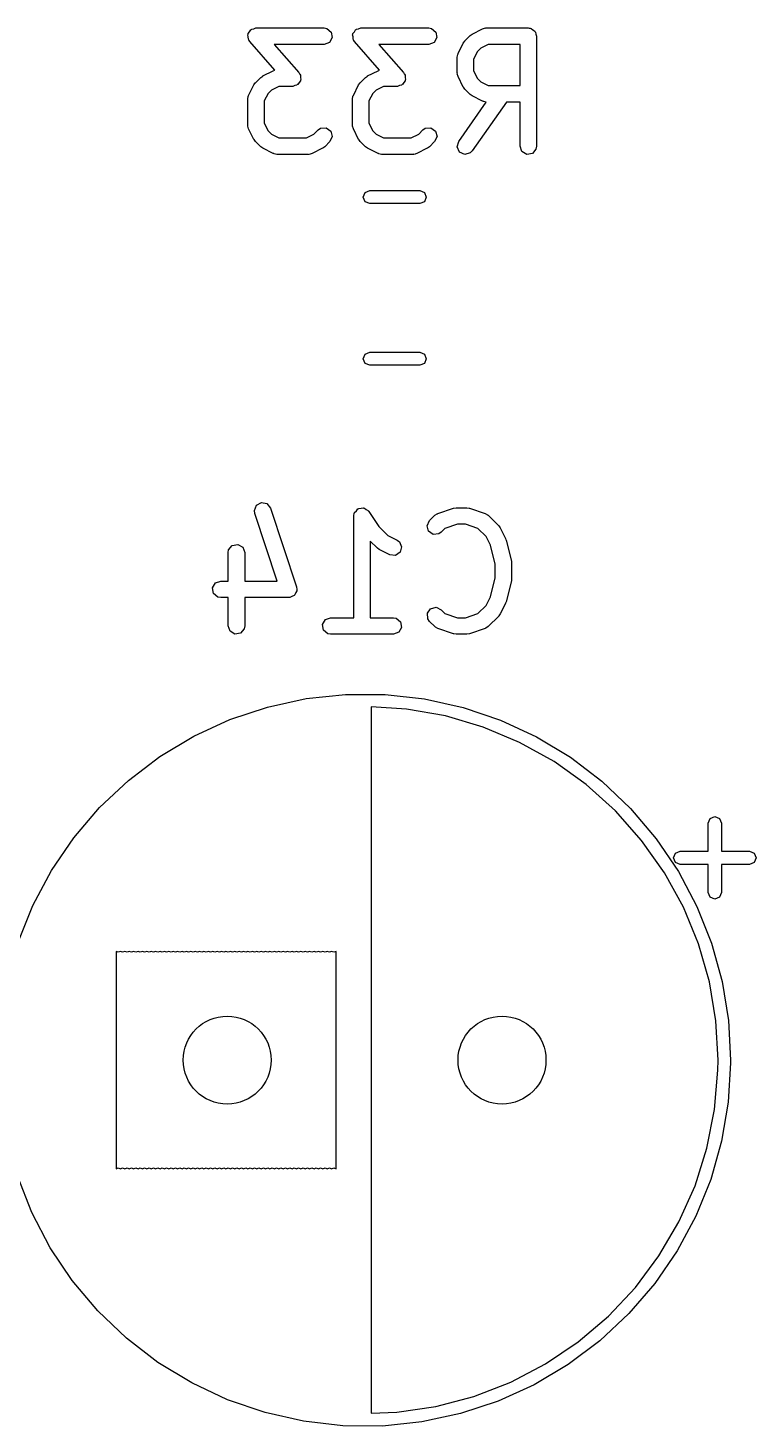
# Model space of a CAD drawing. Extents: x 62 to 228, y -146 to -46.
# Drawn here: x 199.42 to 206.04, y -125.4 to -112.69 of the extents above; entities that cross this region are included whole.
import ezdxf

# ---------------------------------------------------------------- set-up
doc = ezdxf.new("R2010")
doc.units = 0
doc.layers.add('BLACK', color=7, linetype='CONTINUOUS')

msp = doc.modelspace()

# ---------------------------------------------------------------- linework, layer by layer
at = {"layer": 'BLACK', "linetype": 'CONTINUOUS'}
for p, q in [((201.422, -112.748), (201.425, -112.743)), ((201.425, -112.737), (201.437, -112.721)), ((201.425, -112.743), (201.425, -112.737)), ((201.437, -112.721), (201.447, -112.703)), ((201.447, -112.703), (201.453, -112.701)), ((201.453, -112.701), (201.457, -112.697)), ((201.457, -112.697), (201.476, -112.693)), ((201.476, -112.693), (201.495, -112.686)), ((201.495, -112.686), (202.115, -112.686)), ((202.115, -112.686), (202.14, -112.69)), ((202.14, -112.69), (202.179, -112.723)), ((202.179, -112.723), (202.188, -112.774)), ((202.374, -112.748), (202.377, -112.743)), ((202.377, -112.737), (202.39, -112.721)), ((202.377, -112.743), (202.377, -112.737)), ((202.39, -112.721), (202.4, -112.703)), ((202.4, -112.703), (202.405, -112.701)), ((202.405, -112.701), (202.409, -112.697)), ((202.409, -112.697), (202.429, -112.693)), ((202.429, -112.693), (202.448, -112.686)), ((202.448, -112.686), (203.067, -112.686)), ((203.067, -112.686), (203.093, -112.69)), ((203.093, -112.69), (203.132, -112.723)), ((203.132, -112.723), (203.141, -112.774)), ((203.442, -112.755), (203.461, -112.743)), ((203.461, -112.743), (203.462, -112.741)), ((203.462, -112.741), (203.557, -112.694)), ((203.557, -112.694), (203.582, -112.686)), ((203.582, -112.686), (203.587, -112.687)), ((203.587, -112.687), (203.591, -112.686)), ((203.591, -112.686), (203.972, -112.686)), ((203.972, -112.686), (203.981, -112.688)), ((203.981, -112.688), (203.985, -112.687)), ((203.985, -112.687), (203.988, -112.689)), ((203.988, -112.689), (203.997, -112.69)), ((203.997, -112.69), (204.012, -112.703)), ((204.012, -112.703), (204.029, -112.713)), ((204.029, -112.713), (204.031, -112.719)), ((204.031, -112.719), (204.037, -112.723)), ((204.037, -112.723), (204.04, -112.743)), ((204.04, -112.743), (204.047, -112.761)), ((201.425, -112.768), (201.422, -112.748)), ((201.426, -112.788), (201.425, -112.768)), ((201.43, -112.795), (201.426, -112.788)), ((201.431, -112.798), (201.43, -112.795)), ((201.433, -112.801), (201.431, -112.798)), ((201.439, -112.81), (201.433, -112.801)), ((201.667, -113.07), (201.439, -112.81)), ((202.115, -112.836), (201.661, -112.836)), ((201.661, -112.836), (201.885, -113.092)), ((202.163, -112.818), (202.115, -112.836)), ((202.188, -112.774), (202.163, -112.818)), ((202.378, -112.768), (202.374, -112.748)), ((202.378, -112.788), (202.378, -112.768)), ((202.382, -112.795), (202.378, -112.788)), ((202.383, -112.798), (202.382, -112.795)), ((202.386, -112.801), (202.383, -112.798)), ((202.391, -112.81), (202.386, -112.801)), ((202.619, -113.07), (202.391, -112.81)), ((203.067, -112.836), (202.613, -112.836)), ((202.613, -112.836), (202.838, -113.092)), ((203.115, -112.818), (203.067, -112.836)), ((203.141, -112.774), (203.115, -112.818)), ((203.333, -112.918), (203.381, -112.823)), ((203.381, -112.823), (203.394, -112.805)), ((203.394, -112.805), (203.395, -112.803)), ((203.395, -112.803), (203.442, -112.755)), ((203.54, -112.87), (203.51, -112.901)), ((203.608, -112.836), (203.54, -112.87)), ((203.897, -112.836), (203.608, -112.836)), ((203.897, -113.21), (203.897, -112.836)), ((204.047, -112.761), (204.047, -113.761)), ((203.325, -112.951), (203.33, -112.926)), ((203.325, -113.094), (203.325, -112.951)), ((203.33, -112.926), (203.333, -112.922)), ((203.333, -112.922), (203.333, -112.918)), ((203.51, -112.901), (203.475, -112.969)), ((203.475, -112.969), (203.475, -113.077)), ((201.538, -113.136), (201.556, -113.124)), ((201.556, -113.124), (201.557, -113.122)), ((201.557, -113.122), (201.652, -113.075)), ((201.652, -113.075), (201.667, -113.07)), ((201.885, -113.092), (201.891, -113.102)), ((201.891, -113.102), (201.894, -113.104)), ((201.894, -113.104), (201.894, -113.107)), ((201.894, -113.107), (201.899, -113.115)), ((201.899, -113.115), (201.899, -113.135)), ((202.49, -113.136), (202.508, -113.124)), ((202.508, -113.124), (202.51, -113.122)), ((202.51, -113.122), (202.605, -113.075)), ((202.605, -113.075), (202.619, -113.07)), ((202.838, -113.092), (202.843, -113.102)), ((202.843, -113.102), (202.846, -113.104)), ((202.846, -113.104), (202.847, -113.107)), ((202.847, -113.107), (202.851, -113.115)), ((202.851, -113.115), (202.852, -113.135)), ((203.327, -113.098), (203.325, -113.094)), ((203.326, -113.103), (203.327, -113.098)), ((203.333, -113.128), (203.326, -113.103)), ((203.475, -113.077), (203.51, -113.145)), ((201.428, -113.299), (201.476, -113.204)), ((201.476, -113.204), (201.489, -113.186)), ((201.489, -113.186), (201.49, -113.184)), ((201.49, -113.184), (201.538, -113.136)), ((201.635, -113.251), (201.605, -113.281)), ((201.704, -113.217), (201.635, -113.251)), ((201.829, -113.217), (201.704, -113.217)), ((201.848, -113.21), (201.829, -113.217)), ((201.868, -113.206), (201.848, -113.21)), ((201.871, -113.201), (201.868, -113.206)), ((201.877, -113.199), (201.871, -113.201)), ((201.887, -113.182), (201.877, -113.199)), ((201.9, -113.166), (201.887, -113.182)), ((201.899, -113.135), (201.903, -113.155)), ((201.903, -113.155), (201.9, -113.16)), ((201.9, -113.16), (201.9, -113.166)), ((202.381, -113.299), (202.428, -113.204)), ((202.428, -113.204), (202.442, -113.186)), ((202.442, -113.184), (202.49, -113.136)), ((202.442, -113.186), (202.442, -113.184)), ((202.588, -113.251), (202.557, -113.281)), ((202.656, -113.217), (202.588, -113.251)), ((202.781, -113.217), (202.656, -113.217)), ((202.8, -113.21), (202.781, -113.217)), ((202.82, -113.206), (202.8, -113.21)), ((202.824, -113.201), (202.82, -113.206)), ((202.829, -113.199), (202.824, -113.201)), ((202.84, -113.182), (202.829, -113.199)), ((202.852, -113.166), (202.84, -113.182)), ((202.852, -113.135), (202.855, -113.155)), ((202.855, -113.155), (202.852, -113.16)), ((202.852, -113.16), (202.852, -113.166)), ((203.381, -113.223), (203.333, -113.128)), ((203.382, -113.224), (203.381, -113.223)), ((203.395, -113.242), (203.382, -113.224)), ((203.442, -113.29), (203.395, -113.242)), ((203.51, -113.145), (203.54, -113.175)), ((203.54, -113.175), (203.608, -113.21)), ((203.608, -113.21), (203.897, -113.21)), ((201.42, -113.332), (201.425, -113.307)), ((201.42, -113.57), (201.42, -113.332)), ((201.425, -113.307), (201.428, -113.303)), ((201.428, -113.303), (201.428, -113.299)), ((201.605, -113.281), (201.57, -113.35)), ((201.57, -113.35), (201.57, -113.553)), ((202.373, -113.332), (202.377, -113.307)), ((202.373, -113.57), (202.373, -113.332)), ((202.377, -113.307), (202.38, -113.303)), ((202.38, -113.303), (202.381, -113.299)), ((202.557, -113.281), (202.523, -113.35)), ((202.523, -113.35), (202.523, -113.553)), ((203.339, -113.718), (203.59, -113.36)), ((203.444, -113.291), (203.442, -113.29)), ((203.462, -113.304), (203.444, -113.291)), ((203.557, -113.352), (203.462, -113.304)), ((203.773, -113.36), (203.462, -113.804)), ((203.562, -113.352), (203.557, -113.352)), ((203.565, -113.355), (203.562, -113.352)), ((203.59, -113.36), (203.565, -113.355)), ((203.897, -113.36), (203.773, -113.36)), ((203.897, -113.761), (203.897, -113.36)), ((201.422, -113.575), (201.42, -113.57)), ((201.421, -113.579), (201.422, -113.575)), ((201.428, -113.604), (201.421, -113.579)), ((201.476, -113.699), (201.428, -113.604)), ((201.57, -113.553), (201.605, -113.621)), ((201.605, -113.621), (201.635, -113.652)), ((202.022, -113.652), (202.062, -113.613)), ((202.062, -113.613), (202.083, -113.598)), ((202.083, -113.598), (202.134, -113.593)), ((202.134, -113.593), (202.176, -113.623)), ((202.176, -113.623), (202.189, -113.672)), ((202.374, -113.575), (202.373, -113.57)), ((202.373, -113.579), (202.374, -113.575)), ((202.381, -113.604), (202.373, -113.579)), ((202.428, -113.699), (202.381, -113.604)), ((202.523, -113.553), (202.557, -113.621)), ((202.557, -113.621), (202.588, -113.652)), ((202.975, -113.652), (203.014, -113.613)), ((203.014, -113.613), (203.035, -113.598)), ((203.035, -113.598), (203.086, -113.593)), ((203.086, -113.593), (203.128, -113.623)), ((203.128, -113.623), (203.142, -113.672)), ((201.477, -113.7), (201.476, -113.699)), ((201.49, -113.719), (201.477, -113.7)), ((201.538, -113.766), (201.49, -113.719)), ((201.635, -113.652), (201.704, -113.686)), ((201.704, -113.686), (201.954, -113.686)), ((201.954, -113.686), (202.022, -113.652)), ((202.168, -113.719), (202.12, -113.766)), ((202.189, -113.672), (202.168, -113.719)), ((202.43, -113.7), (202.428, -113.699)), ((202.442, -113.719), (202.43, -113.7)), ((202.49, -113.766), (202.442, -113.719)), ((202.588, -113.652), (202.656, -113.686)), ((202.656, -113.686), (202.906, -113.686)), ((202.906, -113.686), (202.975, -113.652)), ((203.12, -113.719), (203.072, -113.766)), ((203.142, -113.672), (203.12, -113.719)), ((203.326, -113.767), (203.339, -113.718)), ((203.914, -113.809), (203.897, -113.761)), ((204.047, -113.761), (204.042, -113.787)), ((201.539, -113.767), (201.538, -113.766)), ((201.557, -113.78), (201.539, -113.767)), ((201.652, -113.828), (201.557, -113.78)), ((201.657, -113.828), (201.652, -113.828)), ((201.66, -113.831), (201.657, -113.828)), ((201.686, -113.836), (201.66, -113.831)), ((201.972, -113.836), (201.686, -113.836)), ((201.976, -113.834), (201.972, -113.836)), ((201.98, -113.835), (201.976, -113.834)), ((202.005, -113.828), (201.98, -113.835)), ((202.1, -113.78), (202.005, -113.828)), ((202.102, -113.779), (202.1, -113.78)), ((202.12, -113.766), (202.102, -113.779)), ((202.492, -113.767), (202.49, -113.766)), ((202.51, -113.78), (202.492, -113.767)), ((202.605, -113.828), (202.51, -113.78)), ((202.609, -113.828), (202.605, -113.828)), ((202.613, -113.831), (202.609, -113.828)), ((202.638, -113.836), (202.613, -113.831)), ((202.924, -113.836), (202.638, -113.836)), ((202.928, -113.834), (202.924, -113.836)), ((202.933, -113.835), (202.928, -113.834)), ((202.958, -113.828), (202.933, -113.835)), ((203.053, -113.78), (202.958, -113.828)), ((203.054, -113.779), (203.053, -113.78)), ((203.072, -113.766), (203.054, -113.779)), ((203.347, -113.814), (203.326, -113.767)), ((203.394, -113.836), (203.347, -113.814)), ((203.443, -113.822), (203.394, -113.836)), ((203.462, -113.804), (203.443, -113.822)), ((203.959, -113.835), (203.914, -113.809)), ((204.009, -113.826), (203.959, -113.835)), ((204.042, -113.787), (204.009, -113.826)), ((202.47, -114.224), (202.488, -114.181)), ((202.488, -114.266), (202.47, -114.224)), ((202.488, -114.181), (202.53, -114.163)), ((202.53, -114.283), (202.488, -114.266)), ((202.53, -114.163), (202.984, -114.163)), ((202.984, -114.163), (203.027, -114.181)), ((203.027, -114.266), (202.984, -114.283)), ((203.027, -114.181), (203.044, -114.224)), ((203.044, -114.224), (203.027, -114.266)), ((202.984, -114.283), (202.53, -114.283)), ((202.47, -115.694), (202.488, -115.651)), ((202.488, -115.651), (202.53, -115.633)), ((202.53, -115.633), (202.984, -115.633)), ((202.984, -115.633), (203.027, -115.651)), ((203.027, -115.651), (203.044, -115.694)), ((202.488, -115.736), (202.47, -115.694)), ((202.53, -115.753), (202.488, -115.736)), ((202.984, -115.753), (202.53, -115.753)), ((203.027, -115.736), (202.984, -115.753)), ((203.044, -115.694), (203.027, -115.736)), ((201.48, -117.073), (201.499, -117.026)), ((201.499, -117.026), (201.544, -117.001)), ((201.544, -117.001), (201.594, -117.011)), ((201.594, -117.011), (201.626, -117.052)), ((201.626, -117.052), (201.864, -117.766)), ((202.408, -117.075), (202.422, -117.058)), ((202.422, -117.058), (202.426, -117.057)), ((202.426, -117.057), (202.429, -117.054)), ((202.429, -117.054), (202.451, -117.053)), ((202.451, -117.053), (202.473, -117.049)), ((202.473, -117.049), (202.476, -117.051)), ((202.476, -117.051), (202.481, -117.051)), ((202.481, -117.051), (202.498, -117.064)), ((202.498, -117.064), (202.517, -117.075)), ((203.15, -117.099), (203.293, -117.052)), ((203.293, -117.052), (203.315, -117.048)), ((203.315, -117.048), (203.317, -117.048)), ((203.317, -117.048), (203.412, -117.048)), ((203.412, -117.048), (203.434, -117.052)), ((203.434, -117.052), (203.436, -117.052)), ((203.436, -117.052), (203.579, -117.099)), ((201.484, -117.099), (201.48, -117.073)), ((201.689, -117.715), (201.484, -117.099)), ((202.385, -117.123), (202.389, -117.097)), ((202.385, -118.048), (202.385, -117.123)), ((202.389, -117.097), (202.392, -117.094)), ((202.392, -117.09), (202.408, -117.075)), ((202.392, -117.094), (202.392, -117.09)), ((202.517, -117.075), (202.519, -117.079)), ((202.519, -117.079), (202.522, -117.081)), ((202.522, -117.081), (202.613, -117.218)), ((203.052, -117.212), (203.073, -117.165)), ((203.073, -117.165), (203.121, -117.117)), ((203.121, -117.117), (203.142, -117.103)), ((203.142, -117.103), (203.147, -117.102)), ((203.147, -117.102), (203.15, -117.099)), ((203.579, -117.099), (203.601, -117.112)), ((203.601, -117.112), (203.604, -117.116)), ((203.604, -117.116), (203.608, -117.117)), ((203.608, -117.117), (203.703, -117.213)), ((202.613, -117.218), (202.694, -117.299)), ((202.694, -117.299), (202.779, -117.342)), ((203.065, -117.261), (203.052, -117.212)), ((203.107, -117.291), (203.065, -117.261)), ((203.158, -117.286), (203.107, -117.291)), ((203.179, -117.271), (203.158, -117.286)), ((203.214, -117.236), (203.179, -117.271)), ((203.329, -117.198), (203.214, -117.236)), ((203.4, -117.198), (203.329, -117.198)), ((203.514, -117.236), (203.4, -117.198)), ((203.588, -117.31), (203.514, -117.236)), ((203.627, -117.387), (203.588, -117.31)), ((203.703, -117.213), (203.716, -117.231)), ((203.716, -117.231), (203.717, -117.232)), ((203.717, -117.232), (203.765, -117.327)), ((201.242, -117.456), (201.246, -117.431)), ((201.246, -117.431), (201.279, -117.391)), ((201.279, -117.391), (201.33, -117.382)), ((201.33, -117.382), (201.374, -117.408)), ((201.374, -117.408), (201.392, -117.456)), ((202.597, -117.414), (202.535, -117.352)), ((202.535, -117.352), (202.535, -118.048)), ((202.599, -117.415), (202.597, -117.414)), ((202.617, -117.428), (202.599, -117.415)), ((202.712, -117.476), (202.617, -117.428)), ((202.779, -117.342), (202.8, -117.357)), ((202.8, -117.357), (202.82, -117.404)), ((202.82, -117.404), (202.806, -117.453)), ((203.67, -117.561), (203.627, -117.387)), ((203.765, -117.327), (203.768, -117.34)), ((203.768, -117.34), (203.77, -117.343)), ((203.77, -117.343), (203.818, -117.533)), ((201.242, -117.715), (201.242, -117.456)), ((201.392, -117.456), (201.392, -117.715)), ((202.763, -117.482), (202.712, -117.476)), ((202.806, -117.453), (202.763, -117.482)), ((203.67, -117.685), (203.67, -117.561)), ((203.818, -117.533), (203.819, -117.548)), ((203.819, -117.548), (203.82, -117.551)), ((203.82, -117.551), (203.82, -117.694)), ((203.627, -117.859), (203.67, -117.685)), ((203.82, -117.694), (203.818, -117.709)), ((201.1, -117.777), (201.126, -117.732)), ((201.109, -117.827), (201.1, -117.777)), ((201.148, -117.86), (201.109, -117.827)), ((201.126, -117.732), (201.174, -117.715)), ((201.174, -117.715), (201.242, -117.715)), ((201.392, -117.715), (201.689, -117.715)), ((201.857, -117.82), (201.849, -117.839)), ((201.867, -117.803), (201.857, -117.82)), ((201.864, -117.766), (201.868, -117.792)), ((201.868, -117.792), (201.866, -117.797)), ((201.866, -117.797), (201.867, -117.803)), ((203.818, -117.712), (203.77, -117.903)), ((203.818, -117.709), (203.818, -117.712)), ((201.174, -117.865), (201.148, -117.86)), ((201.242, -117.865), (201.174, -117.865)), ((201.242, -118.123), (201.242, -117.865)), ((201.793, -117.865), (201.392, -117.865)), ((201.392, -117.865), (201.392, -118.123)), ((201.798, -117.863), (201.793, -117.865)), ((201.804, -117.864), (201.798, -117.863)), ((201.822, -117.854), (201.804, -117.864)), ((201.841, -117.847), (201.822, -117.854)), ((201.844, -117.842), (201.841, -117.847)), ((201.849, -117.839), (201.844, -117.842)), ((203.083, -117.966), (203.133, -117.953)), ((203.133, -117.953), (203.179, -117.975)), ((203.514, -118.01), (203.588, -117.936)), ((203.588, -117.936), (203.627, -117.859)), ((203.765, -117.918), (203.717, -118.014)), ((203.77, -117.903), (203.765, -117.915)), ((203.765, -117.915), (203.765, -117.918)), ((202.1, -118.11), (202.126, -118.065)), ((202.126, -118.065), (202.174, -118.048)), ((202.174, -118.048), (202.385, -118.048)), ((202.535, -118.048), (202.745, -118.048)), ((202.745, -118.048), (202.771, -118.052)), ((202.771, -118.052), (202.81, -118.085)), ((202.81, -118.085), (202.819, -118.136)), ((203.054, -118.008), (203.083, -117.966)), ((203.058, -118.059), (203.054, -118.008)), ((203.073, -118.081), (203.058, -118.059)), ((203.121, -118.128), (203.073, -118.081)), ((203.179, -117.975), (203.214, -118.01)), ((203.214, -118.01), (203.329, -118.048)), ((203.329, -118.048), (203.4, -118.048)), ((203.4, -118.048), (203.514, -118.01)), ((203.703, -118.033), (203.608, -118.128)), ((203.704, -118.032), (203.703, -118.033)), ((203.717, -118.014), (203.704, -118.032)), ((201.259, -118.171), (201.242, -118.123)), ((201.304, -118.197), (201.259, -118.171)), ((201.354, -118.188), (201.304, -118.197)), ((201.387, -118.149), (201.354, -118.188)), ((201.392, -118.123), (201.387, -118.149)), ((202.109, -118.16), (202.1, -118.11)), ((202.148, -118.193), (202.109, -118.16)), ((202.174, -118.198), (202.148, -118.193)), ((202.745, -118.198), (202.174, -118.198)), ((202.794, -118.18), (202.745, -118.198)), ((202.819, -118.136), (202.794, -118.18)), ((203.125, -118.13), (203.121, -118.128)), ((203.127, -118.134), (203.125, -118.13)), ((203.15, -118.146), (203.127, -118.134)), ((203.293, -118.194), (203.15, -118.146)), ((203.295, -118.194), (203.293, -118.194)), ((203.317, -118.198), (203.295, -118.194)), ((203.412, -118.198), (203.317, -118.198)), ((203.414, -118.197), (203.412, -118.198)), ((203.436, -118.194), (203.414, -118.197)), ((203.579, -118.146), (203.436, -118.194)), ((203.582, -118.144), (203.579, -118.146)), ((203.587, -118.143), (203.582, -118.144)), ((203.608, -118.128), (203.587, -118.143)), ((201.599, -118.86), (201.951, -118.783)), ((201.951, -118.783), (202.309, -118.745)), ((202.309, -118.745), (202.669, -118.746)), ((202.669, -118.746), (203.027, -118.785)), ((203.027, -118.785), (203.379, -118.863)), ((200.93, -119.125), (201.258, -118.974)), ((201.258, -118.974), (201.599, -118.86)), ((202.864, -118.878), (202.543, -118.858)), ((202.543, -118.858), (202.543, -125.28)), ((203.218, -118.94), (202.864, -118.878)), ((203.562, -119.042), (203.218, -118.94)), ((203.379, -118.863), (203.72, -118.979)), ((203.893, -119.181), (203.562, -119.042)), ((203.72, -118.979), (204.047, -119.13)), ((200.621, -119.31), (200.93, -119.125)), ((204.206, -119.356), (203.893, -119.181)), ((204.047, -119.13), (204.355, -119.316)), ((200.334, -119.527), (200.621, -119.31)), ((204.498, -119.565), (204.206, -119.356)), ((204.355, -119.316), (204.642, -119.535)), ((200.072, -119.774), (200.334, -119.527)), ((204.765, -119.805), (204.498, -119.565)), ((204.642, -119.535), (204.903, -119.782)), ((199.838, -120.048), (200.072, -119.774)), ((205.003, -120.073), (204.765, -119.805)), ((204.903, -119.782), (205.136, -120.057)), ((205.626, -119.874), (205.669, -119.856)), ((205.669, -119.856), (205.711, -119.874)), ((205.609, -119.916), (205.626, -119.874)), ((205.609, -120.171), (205.609, -119.916)), ((205.711, -119.874), (205.729, -119.916)), ((205.729, -119.916), (205.729, -120.171)), ((199.635, -120.345), (199.838, -120.048)), ((205.21, -120.367), (205.003, -120.073)), ((205.136, -120.057), (205.338, -120.355)), ((205.294, -120.231), (205.311, -120.189)), ((205.311, -120.274), (205.294, -120.231)), ((205.311, -120.189), (205.354, -120.171)), ((205.354, -120.171), (205.609, -120.171)), ((205.729, -120.171), (205.984, -120.171)), ((205.984, -120.171), (206.026, -120.189)), ((206.026, -120.189), (206.044, -120.231)), ((206.044, -120.231), (206.026, -120.274)), ((199.465, -120.663), (199.635, -120.345)), ((205.383, -120.681), (205.21, -120.367)), ((205.354, -120.291), (205.311, -120.274)), ((205.338, -120.355), (205.506, -120.674)), ((205.609, -120.291), (205.354, -120.291)), ((205.609, -120.546), (205.609, -120.291)), ((205.984, -120.291), (205.729, -120.291)), ((205.729, -120.291), (205.729, -120.546)), ((206.026, -120.274), (205.984, -120.291)), ((205.626, -120.589), (205.609, -120.546)), ((205.669, -120.606), (205.626, -120.589)), ((205.711, -120.589), (205.669, -120.606)), ((205.729, -120.546), (205.711, -120.589)), ((199.331, -120.997), (199.465, -120.663)), ((205.52, -121.013), (205.383, -120.681)), ((205.506, -120.674), (205.639, -121.008)), ((205.639, -121.008), (205.736, -121.355)), ((200.242, -121.09), (200.222, -121.082)), ((200.222, -121.082), (200.222, -123.059)), ((200.262, -121.082), (200.242, -121.09)), ((200.282, -121.09), (200.262, -121.082)), ((200.302, -121.082), (200.282, -121.09)), ((200.322, -121.09), (200.302, -121.082)), ((200.342, -121.082), (200.322, -121.09)), ((200.362, -121.09), (200.342, -121.082)), ((200.382, -121.082), (200.362, -121.09)), ((200.402, -121.09), (200.382, -121.082)), ((200.422, -121.082), (200.402, -121.09)), ((200.442, -121.09), (200.422, -121.082)), ((200.462, -121.082), (200.442, -121.09)), ((200.482, -121.09), (200.462, -121.082)), ((200.502, -121.082), (200.482, -121.09)), ((200.522, -121.09), (200.502, -121.082)), ((200.542, -121.082), (200.522, -121.09)), ((200.562, -121.09), (200.542, -121.082)), ((200.582, -121.082), (200.562, -121.09)), ((200.602, -121.09), (200.582, -121.082)), ((200.622, -121.082), (200.602, -121.09)), ((200.642, -121.09), (200.622, -121.082)), ((200.662, -121.082), (200.642, -121.09)), ((200.682, -121.09), (200.662, -121.082)), ((200.702, -121.082), (200.682, -121.09)), ((200.722, -121.09), (200.702, -121.082)), ((200.742, -121.082), (200.722, -121.09)), ((200.762, -121.09), (200.742, -121.082)), ((200.782, -121.082), (200.762, -121.09)), ((200.802, -121.09), (200.782, -121.082)), ((200.822, -121.082), (200.802, -121.09)), ((200.842, -121.09), (200.822, -121.082)), ((200.862, -121.082), (200.842, -121.09)), ((200.882, -121.09), (200.862, -121.082)), ((200.902, -121.082), (200.882, -121.09)), ((200.922, -121.09), (200.902, -121.082)), ((200.942, -121.082), (200.922, -121.09)), ((200.962, -121.09), (200.942, -121.082)), ((200.982, -121.082), (200.962, -121.09)), ((201.002, -121.09), (200.982, -121.082)), ((201.022, -121.082), (201.002, -121.09)), ((201.042, -121.09), (201.022, -121.082)), ((201.062, -121.082), (201.042, -121.09)), ((201.082, -121.09), (201.062, -121.082)), ((201.102, -121.082), (201.082, -121.09)), ((201.122, -121.09), (201.102, -121.082)), ((201.142, -121.082), (201.122, -121.09)), ((201.162, -121.09), (201.142, -121.082)), ((201.182, -121.082), (201.162, -121.09)), ((201.202, -121.09), (201.182, -121.082)), ((201.222, -121.082), (201.202, -121.09)), ((201.242, -121.09), (201.222, -121.082)), ((201.262, -121.082), (201.242, -121.09)), ((201.282, -121.09), (201.262, -121.082)), ((201.302, -121.082), (201.282, -121.09)), ((201.322, -121.09), (201.302, -121.082)), ((201.342, -121.082), (201.322, -121.09)), ((201.362, -121.09), (201.342, -121.082)), ((201.382, -121.082), (201.362, -121.09)), ((201.402, -121.09), (201.382, -121.082)), ((201.422, -121.082), (201.402, -121.09)), ((201.442, -121.09), (201.422, -121.082)), ((201.462, -121.082), (201.442, -121.09)), ((201.482, -121.09), (201.462, -121.082)), ((201.502, -121.082), (201.482, -121.09)), ((201.522, -121.09), (201.502, -121.082)), ((201.542, -121.082), (201.522, -121.09)), ((201.562, -121.09), (201.542, -121.082)), ((201.582, -121.082), (201.562, -121.09)), ((201.602, -121.09), (201.582, -121.082)), ((201.622, -121.082), (201.602, -121.09)), ((201.642, -121.09), (201.622, -121.082)), ((201.662, -121.082), (201.642, -121.09)), ((201.682, -121.09), (201.662, -121.082)), ((201.702, -121.082), (201.682, -121.09)), ((201.722, -121.09), (201.702, -121.082)), ((201.742, -121.082), (201.722, -121.09)), ((201.762, -121.09), (201.742, -121.082)), ((201.783, -121.082), (201.762, -121.09)), ((201.803, -121.09), (201.783, -121.082)), ((201.823, -121.082), (201.803, -121.09)), ((201.843, -121.09), (201.823, -121.082)), ((201.863, -121.082), (201.843, -121.09)), ((201.883, -121.09), (201.863, -121.082)), ((201.903, -121.082), (201.883, -121.09)), ((201.923, -121.09), (201.903, -121.082)), ((201.943, -121.082), (201.923, -121.09)), ((201.963, -121.09), (201.943, -121.082)), ((201.983, -121.082), (201.963, -121.09)), ((202.003, -121.09), (201.983, -121.082)), ((202.023, -121.082), (202.003, -121.09)), ((202.043, -121.09), (202.023, -121.082)), ((202.063, -121.082), (202.043, -121.09)), ((202.083, -121.09), (202.063, -121.082)), ((202.103, -121.082), (202.083, -121.09)), ((202.123, -121.09), (202.103, -121.082)), ((202.143, -121.082), (202.123, -121.09)), ((202.163, -121.09), (202.143, -121.082)), ((202.183, -121.082), (202.163, -121.09)), ((202.203, -121.09), (202.183, -121.082)), ((202.223, -121.082), (202.203, -121.09)), ((202.223, -123.059), (202.223, -121.082)), ((205.619, -121.358), (205.52, -121.013)), ((205.678, -121.712), (205.619, -121.358)), ((205.736, -121.355), (205.794, -121.711)), ((205.698, -122.07), (205.678, -121.712)), ((205.794, -121.711), (205.813, -122.07)), ((205.697, -122.16), (205.698, -122.07)), ((205.813, -122.094), (205.791, -122.453)), ((205.813, -122.07), (205.813, -122.094)), ((205.667, -122.518), (205.697, -122.16)), ((205.597, -122.87), (205.667, -122.518)), ((205.791, -122.453), (205.731, -122.808)), ((205.489, -123.212), (205.597, -122.87)), ((205.731, -122.808), (205.632, -123.155)), ((199.456, -123.457), (199.324, -123.122)), ((200.222, -123.059), (200.242, -123.05)), ((200.242, -123.05), (200.262, -123.059)), ((200.262, -123.059), (200.282, -123.05)), ((200.282, -123.05), (200.302, -123.059)), ((200.302, -123.059), (200.322, -123.05)), ((200.322, -123.05), (200.342, -123.059)), ((200.342, -123.059), (200.362, -123.05)), ((200.362, -123.05), (200.382, -123.059)), ((200.382, -123.059), (200.402, -123.05)), ((200.402, -123.05), (200.422, -123.059)), ((200.422, -123.059), (200.442, -123.05)), ((200.442, -123.05), (200.462, -123.059)), ((200.462, -123.059), (200.482, -123.05)), ((200.482, -123.05), (200.502, -123.059)), ((200.502, -123.059), (200.522, -123.05)), ((200.522, -123.05), (200.542, -123.059)), ((200.542, -123.059), (200.562, -123.05)), ((200.562, -123.05), (200.582, -123.059)), ((200.582, -123.059), (200.602, -123.05)), ((200.602, -123.05), (200.622, -123.059)), ((200.622, -123.059), (200.642, -123.05)), ((200.642, -123.05), (200.662, -123.059)), ((200.662, -123.059), (200.682, -123.05)), ((200.682, -123.05), (200.702, -123.059)), ((200.702, -123.059), (200.722, -123.05)), ((200.722, -123.05), (200.742, -123.059)), ((200.742, -123.059), (200.762, -123.05)), ((200.762, -123.05), (200.782, -123.059)), ((200.782, -123.059), (200.802, -123.05)), ((200.802, -123.05), (200.822, -123.059)), ((200.822, -123.059), (200.842, -123.05)), ((200.842, -123.05), (200.862, -123.059)), ((200.862, -123.059), (200.882, -123.05)), ((200.882, -123.05), (200.902, -123.059)), ((200.902, -123.059), (200.922, -123.05)), ((200.922, -123.05), (200.942, -123.059)), ((200.942, -123.059), (200.962, -123.05)), ((200.962, -123.05), (200.982, -123.059)), ((200.982, -123.059), (201.002, -123.05)), ((201.002, -123.05), (201.022, -123.059)), ((201.022, -123.059), (201.042, -123.05)), ((201.042, -123.05), (201.062, -123.059)), ((201.062, -123.059), (201.082, -123.05)), ((201.082, -123.05), (201.102, -123.059)), ((201.102, -123.059), (201.122, -123.05)), ((201.122, -123.05), (201.142, -123.059)), ((201.142, -123.059), (201.162, -123.05)), ((201.162, -123.05), (201.182, -123.059)), ((201.182, -123.059), (201.202, -123.05)), ((201.202, -123.05), (201.222, -123.059)), ((201.222, -123.059), (201.242, -123.05)), ((201.242, -123.05), (201.262, -123.059)), ((201.262, -123.059), (201.282, -123.05)), ((201.282, -123.05), (201.302, -123.059)), ((201.302, -123.059), (201.322, -123.05)), ((201.322, -123.05), (201.342, -123.059)), ((201.342, -123.059), (201.362, -123.05)), ((201.362, -123.05), (201.382, -123.059)), ((201.382, -123.059), (201.402, -123.05)), ((201.402, -123.05), (201.422, -123.059)), ((201.422, -123.059), (201.442, -123.05)), ((201.442, -123.05), (201.462, -123.059)), ((201.462, -123.059), (201.482, -123.05)), ((201.482, -123.05), (201.502, -123.059)), ((201.502, -123.059), (201.522, -123.05)), ((201.522, -123.05), (201.542, -123.059)), ((201.542, -123.059), (201.562, -123.05)), ((201.562, -123.05), (201.582, -123.059)), ((201.582, -123.059), (201.602, -123.05)), ((201.602, -123.05), (201.622, -123.059)), ((201.622, -123.059), (201.642, -123.05)), ((201.642, -123.05), (201.662, -123.059)), ((201.662, -123.059), (201.682, -123.05)), ((201.682, -123.05), (201.702, -123.059)), ((201.702, -123.059), (201.722, -123.05)), ((201.722, -123.05), (201.742, -123.059)), ((201.742, -123.059), (201.762, -123.05)), ((201.762, -123.05), (201.783, -123.059)), ((201.783, -123.059), (201.803, -123.05)), ((201.803, -123.05), (201.823, -123.059)), ((201.823, -123.059), (201.843, -123.05)), ((201.843, -123.05), (201.863, -123.059)), ((201.863, -123.059), (201.883, -123.05)), ((201.883, -123.05), (201.903, -123.059)), ((201.903, -123.059), (201.923, -123.05)), ((201.923, -123.05), (201.943, -123.059)), ((201.943, -123.059), (201.963, -123.05)), ((201.963, -123.05), (201.983, -123.059)), ((201.983, -123.059), (202.003, -123.05)), ((202.003, -123.05), (202.023, -123.059)), ((202.023, -123.059), (202.043, -123.05)), ((202.043, -123.05), (202.063, -123.059)), ((202.063, -123.059), (202.083, -123.05)), ((202.083, -123.05), (202.103, -123.059)), ((202.103, -123.059), (202.123, -123.05)), ((202.123, -123.05), (202.143, -123.059)), ((202.143, -123.059), (202.163, -123.05)), ((202.163, -123.05), (202.183, -123.059)), ((202.183, -123.059), (202.203, -123.05)), ((202.203, -123.05), (202.223, -123.059)), ((205.632, -123.155), (205.496, -123.488)), ((205.343, -123.54), (205.489, -123.212)), ((199.623, -123.776), (199.456, -123.457)), ((205.161, -123.85), (205.343, -123.54)), ((205.496, -123.488), (205.326, -123.805)), ((199.824, -124.075), (199.623, -123.776)), ((205.326, -123.805), (205.122, -124.102)), ((204.946, -124.137), (205.161, -123.85)), ((200.056, -124.35), (199.824, -124.075)), ((204.701, -124.399), (204.946, -124.137)), ((205.122, -124.102), (204.887, -124.375)), ((200.316, -124.599), (200.056, -124.35)), ((204.427, -124.631), (204.701, -124.399)), ((204.887, -124.375), (204.624, -124.621)), ((200.602, -124.818), (200.316, -124.599)), ((204.13, -124.832), (204.427, -124.631)), ((204.624, -124.621), (204.336, -124.838)), ((200.91, -125.005), (200.602, -124.818)), ((203.812, -124.998), (204.13, -124.832)), ((204.336, -124.838), (204.026, -125.022)), ((201.236, -125.158), (200.91, -125.005)), ((203.477, -125.128), (203.812, -124.998)), ((204.026, -125.022), (203.698, -125.171)), ((201.577, -125.275), (201.236, -125.158)), ((203.13, -125.22), (203.477, -125.128)), ((203.698, -125.171), (203.356, -125.284)), ((201.928, -125.354), (201.577, -125.275)), ((202.543, -125.28), (202.775, -125.272)), ((202.775, -125.272), (203.13, -125.22)), ((203.356, -125.284), (203.004, -125.36)), ((202.286, -125.395), (201.928, -125.354)), ((202.646, -125.397), (202.286, -125.395)), ((203.004, -125.36), (202.646, -125.397))]:
    msp.add_line(p, q, dxfattribs=at)
at = {"layer": 'BLACK'}
for centre in [(201.233, -122.07), (203.733, -122.07)]:
    msp.add_circle(centre, 0.4, dxfattribs=at)

doc.saveas('drawing.dxf')
